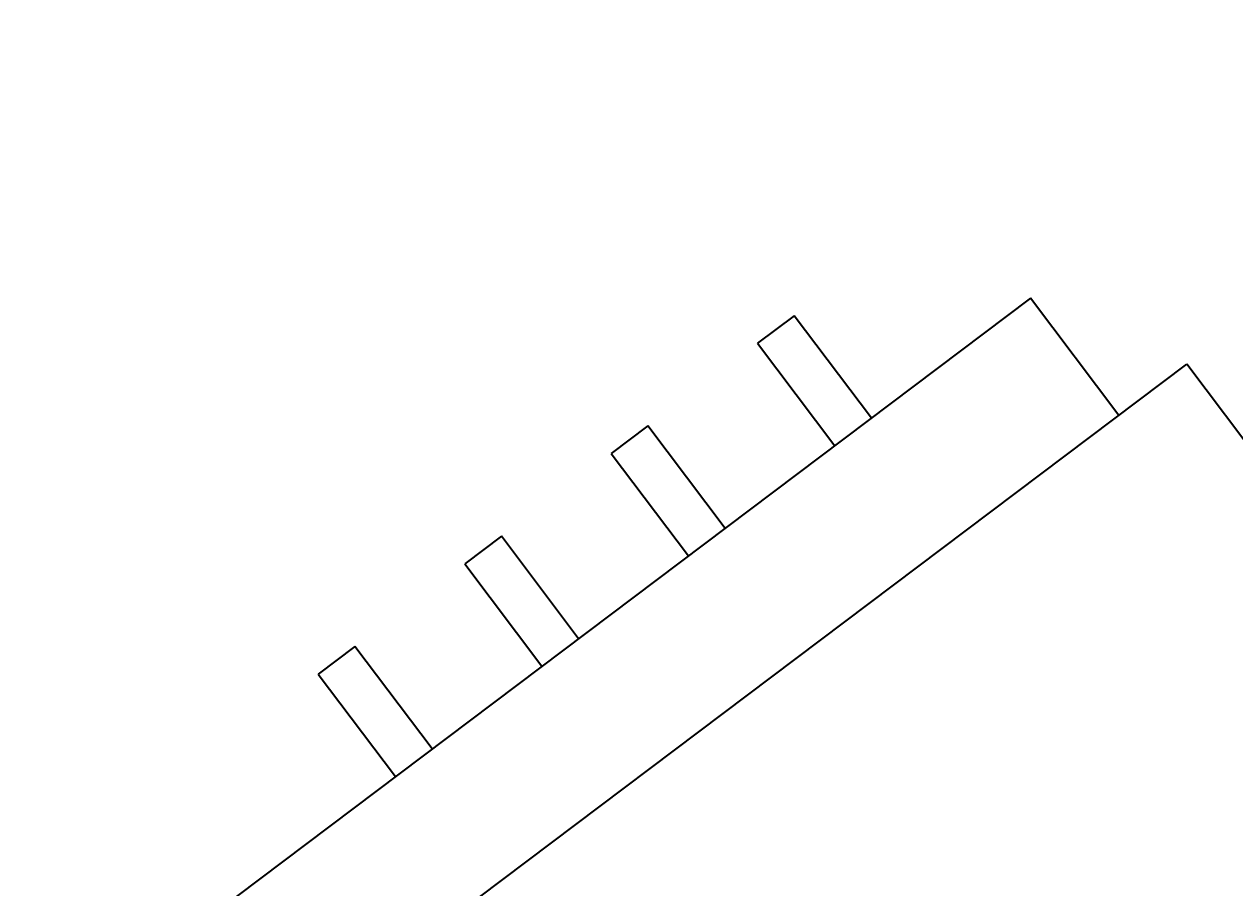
# Model space of a CAD drawing. Header units: inches. Extents: x 398 to 599, y 40 to 151.
# Drawn here: x 560.7 to 567.3, y 77.52 to 82.23 of the extents above; entities that cross this region are included whole.
import ezdxf

# ---------------------------------------------------------------- set-up
doc = ezdxf.new("R2010")
doc.units = ezdxf.units.IN
doc.header["$LTSCALE"] = 1.21
doc.header["$MEASUREMENT"] = 0
doc.header["$PDMODE"] = 3
doc.header["$PDSIZE"] = 0.3125
doc.layers.get('0').update_dxf_attribs({"linetype": 'CONTINUOUS'})
doc.layers.get('Defpoints').update_dxf_attribs({"linetype": 'CONTINUOUS'})
doc.layers.add('DIM', color=3, linetype='CONTINUOUS')
doc.styles.get("Standard").update_dxf_attribs({"font": 'txt', "width": 0.8})
doc.dimstyles.get("Standard").update_dxf_attribs({"dimtxt": 0.15625, "dimasz": 0.1875, "dimexe": 0.125, "dimexo": 0.0625, "dimgap": 0.09, "dimtad": 0, "dimtih": 1, "dimtoh": 1, "dimzin": 4, "dimdsep": 46, "dimtxsty": 'Standard', "dimblk": '_FILLED', "dimblk1": '_FILLED', "dimblk2": '_FILLED', "dimcen": 0.09, "dimazin": 1, "dimtp": 0.01, "dimtm": 0.01, "dimtfac": 1, "dimtofl": 0, "dimtmove": 0, "dimatfit": 3, "dimldrblk": '_FILLED', "dimfxl": 1, "dimtolj": 1, "dimtzin": 4, "dimarcsym": 0})

# ---------------------------------------------------------------- blocks, each defined once
blk = doc.blocks.new('_FILLED')
at = {"color": 0, "linetype": 'ByBlock'}
blk.add_solid([(0, 0), (-1, 0.1667), (-1, -0.1667)], dxfattribs=at)
blk = doc.blocks.new('*D71')
at = {"layer": 'Defpoints', "color": 0}
for p in [(570.261, 87.005), (553.751, 68.4022), (553.751, 64.8591)]:
    blk.add_point(p, dxfattribs=at)
at = {"layer": 'DIM', "color": 0, "lineweight": -2}
for p, q in [((570.261, 86.9425), (570.261, 64.7341)), ((553.751, 68.3397), (553.751, 64.7341)), ((555.751, 64.8591), (559.2494, 64.8591)), ((568.261, 64.8591), (564.7627, 64.8591))]:
    blk.add_line(p, q, dxfattribs=at)
at = {"layer": 'DIM', "color": 0, "lineweight": -2, "xscale": 2, "yscale": 2, "zscale": 2, "rotation": 180}
blk.add_blockref('_FILLED', (553.751, 64.8591), dxfattribs=at)
at = {"layer": 'DIM', "color": 0, "lineweight": -2, "xscale": 2, "yscale": 2, "zscale": 2}
blk.add_blockref('_FILLED', (570.261, 64.8591), dxfattribs=at)
at = {"layer": 'DIM', "color": 0, "insert": (562.006, 64.8591), "char_height": 2, "attachment_point": 5}
blk.add_mtext('\\A1;16.51', dxfattribs=at)

msp = doc.modelspace()

# ---------------------------------------------------------------- linework, layer by layer
at = {"color": 7, "linetype": 'Continuous'}
for p, q in [((566.1858, 80.7391), (561.8542, 77.4751)), ((566.6672, 80.1002), (566.1858, 80.7391)), ((564.8965, 80.6441), (564.6968, 80.4936)), ((565.3178, 80.085), (564.8965, 80.6441)), ((564.6968, 80.4936), (565.1181, 79.9346)), ((561.9658, 76.5574), (567.0371, 80.379)), ((569.2638, 77.424), (567.0371, 80.379)), ((564.0979, 80.0423), (563.8982, 79.8918)), ((564.5191, 79.4832), (564.0979, 80.0423)), ((563.8982, 79.8918), (564.3195, 79.3328)), ((563.2992, 79.4405), (563.0996, 79.29)), ((563.7205, 78.8814), (563.2992, 79.4405)), ((563.0996, 79.29), (563.5208, 78.731)), ((562.5006, 78.8386), (562.3009, 78.6882)), ((562.9219, 78.2796), (562.5006, 78.8386)), ((562.3009, 78.6882), (562.7222, 78.1291))]:
    msp.add_line(p, q, dxfattribs=at)
for radius, start, end in [(23, 281.22586, 258.77532), (22.75, 294.44334, 241.13427)]:
    msp.add_arc((553.751, 92.925), radius, start, end, dxfattribs=at)

# ---------------------------------------------------------------- dimensions: what is measured, and where the dimension line sits
at = {"layer": 'DIM'}
dim = msp.add_linear_dim(base=(553.751, 64.8591), p1=(570.261, 87.005), p2=(553.751, 68.4022), dimstyle='Standard', override={"dimtxt": 2, "dimasz": 2, "dimtih": 0, "dimtoh": 0, "dimzin": 0, "dimcen": 0.198, "dimadec": 0, "dimazin": 0, "dimtp": 0, "dimtm": 0, "dimtdec": 4, "dimtzin": 0}, dxfattribs=at)
dim.commit()
dim.dimension.update_dxf_attribs({"geometry": '*D71', "text_midpoint": (562.006, 64.8591)})

doc.saveas('drawing.dxf')
